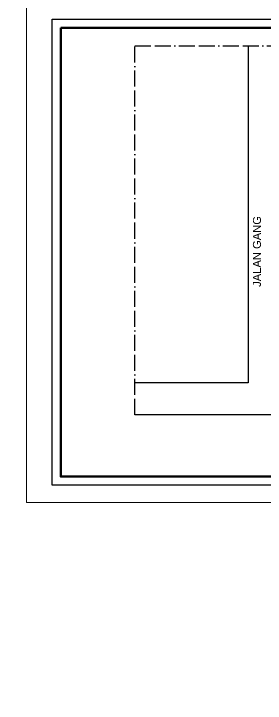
# Model space of a CAD drawing. Header units: centimetres. Extents: x -377343 to 693706, y 194584 to 813780.
# Drawn here: x 137259 to 141975, y 487463 to 500380 of the extents above; entities that cross this region are included whole.
import ezdxf

# ---------------------------------------------------------------- set-up
doc = ezdxf.new("R2010")
doc.units = ezdxf.units.CM
doc.linetypes.add('ACAD_ISO11W100', pattern=[33, 12, -3, 12, -3, 0, -3])
doc.layers.add('Kertas', color=252, linetype='Continuous', lineweight=20)
doc.layers.add('Legenda', color=252, linetype='Continuous', lineweight=20)
doc.layers.add('PIPA', color=11, linetype='Continuous')
doc.styles.get("Standard").update_dxf_attribs({"font": 'arial.ttf'})

msp = doc.modelspace()

# ---------------------------------------------------------------- linework, layer by layer
at = {"layer": 'Kertas'}
msp.add_lwpolyline([(137498.201, 500760.543), (150820.464, 500760.543), (150820.464, 491226.298), (137498.201, 491226.298)], close=True, dxfattribs=at)
at = {"layer": 'Legenda', "color": 5, "lineweight": 30}
msp.add_lwpolyline([(137979.729, 500279.016), (150499.446, 500279.016), (150499.446, 491547.316), (137979.729, 491547.316)], close=True, dxfattribs=at)
at = {"layer": 'Legenda', "color": 1, "lineweight": 50}
msp.add_lwpolyline([(138140.238, 500118.507), (148252.317, 500118.507), (148252.317, 491707.825), (138140.238, 491707.825)], close=True, dxfattribs=at)
at = {"layer": 'PIPA', "linetype": 'ACAD_ISO11W100', "ltscale": 25}
for p, q in [((139528.359, 499778.571), (146789.633, 499778.571)), ((139528.359, 492865.988), (139528.359, 499778.571))]:
    msp.add_line(p, q, dxfattribs=at)
at = {"layer": 'PIPA'}
for p, q in [((141653.251, 499778.571), (141653.251, 493465.988)), ((141653.251, 493465.988), (139528.359, 493465.988)), ((146789.633, 492865.988), (139528.359, 492865.988))]:
    msp.add_line(p, q, dxfattribs=at)
at = {"layer": 'PIPA', "lineweight": 35, "extrusion": (0, 0.816497, 0.57735), "elevation": 193451.324}
msp.add_lwpolyline([(-421704.212, -325591.681), (-159560.265, -63447.734), (377343.333, -600351.331), (-158232.47, -1135927.133), (-693706.405, -600453.199), (-454216.825, -360963.619)], dxfattribs=at)

# ---------------------------------------------------------------- texts
at = {"layer": 'PIPA', "insert": (141744.66, 495263.505), "char_height": 150, "attachment_point": 1, "rotation": 90}
msp.add_mtext_dynamic_manual_height_columns('JALAN GANG', width=3618.15042, gutter_width=12.5, heights=[0], dxfattribs=at)

doc.saveas('drawing.dxf')
